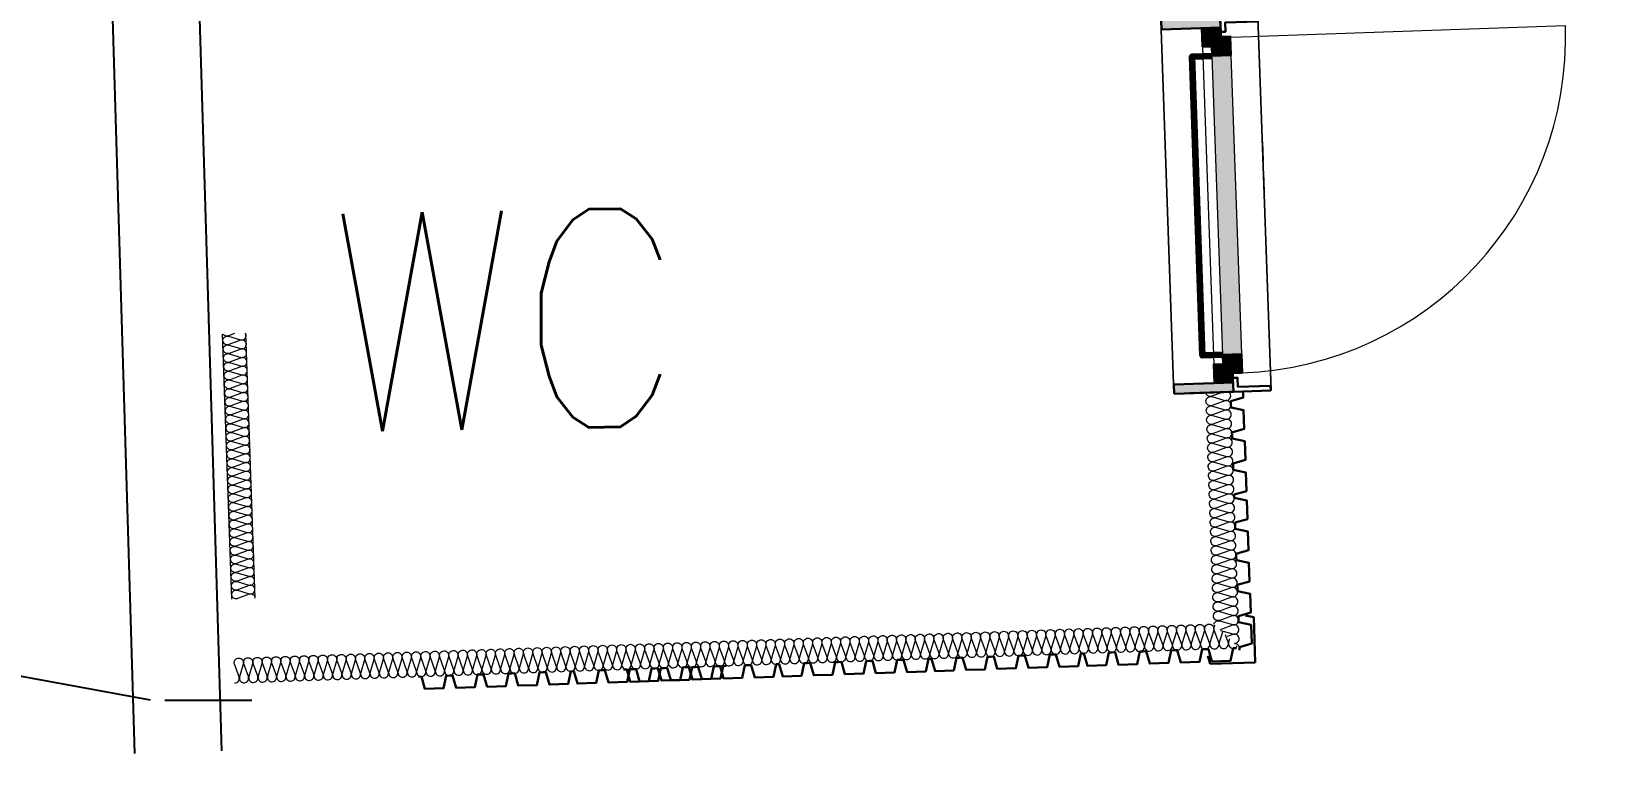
# Model space of a CAD drawing. Header units: millimetres. Extents: x 3476 to 38328, y 1439 to 26921.
# Drawn here: x 13359 to 13864, y 22942 to 23174 of the extents above; entities that cross this region are included whole.
import ezdxf

# ---------------------------------------------------------------- set-up
doc = ezdxf.new("R2010")
doc.units = ezdxf.units.MM
doc.header["$LTSCALE"] = 100
doc.header["$MEASUREMENT"] = 0
for name, color, linetype in [('--W-GROEN-ZA', 1, 'CONTINUOUS'), ('A-CIRCULATIE', 4, 'CONTINUOUS'), ('A-MUUR', 7, 'CONTINUOUS'), ('L-GEBOUWEN', 7, 'CONTINUOUS'), ('TEKST', 4, 'CONTINUOUS')]:
    doc.layers.add(name, color=color, linetype=linetype)
doc.layers.add('Geen', color=7, linetype='CONTINUOUS', lineweight=15)
doc.layers.add('Isolatie', color=173, linetype='CONTINUOUS', lineweight=5)
doc.styles.add('ROMANS', font='romans', dxfattribs={"width": 0.7})

# ---------------------------------------------------------------- blocks, each defined once
blk = doc.blocks.new('Groep-10')
at = {"layer": 'Isolatie', "linetype": 'Continuous', "lineweight": 5, "flags": 128}
for points in [[(-190.41, -262.06, -0.421926), (-189.43, -263.97), (-190.77, -268.03, 0.511611), (-189.35, -270, 0.511611), (-187.93, -268.03), (-189.27, -263.97, -0.511611), (-187.85, -262, -0.511611), (-186.43, -263.97), (-187.77, -268.03, 0.511611), (-186.35, -270, 0.511611), (-184.93, -268.03), (-186.27, -263.97, -0.511611), (-184.85, -262, -0.511611), (-183.43, -263.97), (-184.77, -268.03, 0.511611), (-183.35, -270, 0.511611), (-181.93, -268.03), (-183.27, -263.97, -0.511611), (-181.85, -262, -0.511611), (-180.43, -263.97), (-181.77, -268.03, 0.511611), (-180.35, -270, 0.511611), (-178.93, -268.03), (-180.27, -263.97, -0.511611), (-178.85, -262, -0.511611), (-177.43, -263.97), (-178.77, -268.03, 0.511611), (-177.35, -270, 0.511611), (-175.93, -268.03), (-177.27, -263.97, -0.511611), (-175.85, -262, -0.511611), (-174.43, -263.97), (-175.77, -268.03, 0.511611), (-174.35, -270, 0.511611), (-172.93, -268.03), (-174.27, -263.97, -0.511611), (-172.85, -262, -0.511611), (-171.43, -263.97), (-172.77, -268.03, 0.511611), (-171.35, -270, 0.511611), (-169.93, -268.03), (-171.27, -263.97, -0.511611), (-169.85, -262, -0.511611), (-168.43, -263.97), (-169.77, -268.03, 0.511611), (-168.35, -270, 0.511611), (-166.93, -268.03), (-168.27, -263.97, -0.511611), (-166.85, -262, -0.511611), (-165.43, -263.97), (-166.77, -268.03, 0.511611), (-165.35, -270, 0.511611), (-163.93, -268.03), (-165.27, -263.97, -0.511611), (-163.85, -262, -0.511611), (-162.43, -263.97), (-163.77, -268.03, 0.511611), (-162.35, -270, 0.511611), (-160.93, -268.03), (-162.27, -263.97, -0.511611), (-160.85, -262, -0.511611), (-159.43, -263.97), (-160.77, -268.03, 0.511611), (-159.35, -270, 0.511611), (-157.93, -268.03), (-158.6, -266)], [(-158.6, -266), (-159.27, -263.97, -0.511611), (-157.85, -262, -0.511611), (-156.43, -263.97), (-157.77, -268.03, 0.511611), (-156.35, -270, 0.511611), (-154.93, -268.03), (-156.27, -263.97, -0.511611), (-154.85, -262, -0.511611), (-153.43, -263.97), (-154.77, -268.03, 0.511611), (-153.35, -270, 0.511611), (-151.93, -268.03), (-153.27, -263.97, -0.511611), (-151.85, -262, -0.511611), (-150.43, -263.97), (-151.77, -268.03, 0.511611), (-150.35, -270, 0.511611), (-148.93, -268.03), (-150.27, -263.97, -0.511611), (-148.85, -262, -0.511611), (-147.43, -263.97), (-148.77, -268.03, 0.511611), (-147.35, -270, 0.511611), (-145.93, -268.03), (-147.27, -263.97, -0.511611), (-145.85, -262, -0.511611), (-144.43, -263.97), (-145.77, -268.03, 0.511611), (-144.35, -270, 0.511611), (-142.93, -268.03), (-144.27, -263.97, -0.511611), (-142.85, -262, -0.511611), (-141.43, -263.97), (-142.77, -268.03, 0.511611), (-141.35, -270, 0.511611), (-139.93, -268.03), (-141.27, -263.97, -0.511611), (-139.85, -262, -0.511611), (-138.43, -263.97), (-139.77, -268.03, 0.511611), (-138.35, -270, 0.511611), (-136.93, -268.03), (-138.27, -263.97, -0.511611), (-136.85, -262, -0.511611), (-135.43, -263.97), (-136.77, -268.03, 0.511611), (-135.35, -270, 0.511611), (-133.93, -268.03), (-135.27, -263.97, -0.511611), (-133.85, -262, -0.511611), (-132.43, -263.97), (-133.77, -268.03, 0.511611), (-132.35, -270, 0.511611), (-130.93, -268.03), (-132.27, -263.97, -0.511611), (-130.85, -262, -0.511611), (-129.43, -263.97), (-130.77, -268.03, 0.511611), (-129.35, -270, 0.511611), (-127.93, -268.03), (-129.27, -263.97, -0.511611), (-127.85, -262, -0.511611), (-126.43, -263.97), (-127.77, -268.03, 0.511611), (-126.35, -270, 0.511611), (-124.93, -268.03), (-125.6, -266)], [(-125.6, -266), (-126.27, -263.97, -0.511611), (-124.85, -262, -0.511611), (-123.43, -263.97), (-124.77, -268.03, 0.511611), (-123.35, -270, 0.511611), (-121.93, -268.03), (-123.27, -263.97, -0.511611), (-121.85, -262, -0.511611), (-120.43, -263.97), (-121.77, -268.03, 0.511611), (-120.35, -270, 0.511611), (-118.93, -268.03), (-120.27, -263.97, -0.511611), (-118.85, -262, -0.511611), (-117.43, -263.97), (-118.77, -268.03, 0.511611), (-117.35, -270, 0.511611), (-115.93, -268.03), (-117.27, -263.97, -0.511611), (-115.85, -262, -0.511611), (-114.43, -263.97), (-115.77, -268.03, 0.511611), (-114.35, -270, 0.511611), (-112.93, -268.03), (-114.27, -263.97, -0.511611), (-112.85, -262, -0.511611), (-111.43, -263.97), (-112.77, -268.03, 0.511611), (-111.35, -270, 0.511611), (-109.93, -268.03), (-111.27, -263.97, -0.511611), (-109.85, -262, -0.511611), (-108.43, -263.97), (-109.77, -268.03, 0.511611), (-108.35, -270, 0.511611), (-106.93, -268.03), (-108.27, -263.97, -0.511611), (-106.85, -262, -0.511611), (-105.43, -263.97), (-106.77, -268.03, 0.511611), (-105.35, -270, 0.511611), (-103.93, -268.03), (-105.27, -263.97, -0.511611), (-103.85, -262, -0.511611), (-102.43, -263.97), (-103.77, -268.03, 0.511611), (-102.35, -270, 0.511611), (-100.93, -268.03), (-102.27, -263.97, -0.511611), (-100.85, -262, -0.511611), (-99.43, -263.97), (-100.77, -268.03, 0.511611), (-99.35, -270, 0.511611), (-97.93, -268.03), (-99.27, -263.97, -0.511611), (-97.85, -262, -0.511611), (-96.43, -263.97), (-97.77, -268.03, 0.511611), (-96.35, -270, 0.511611), (-94.93, -268.03), (-96.27, -263.97, -0.511611), (-94.85, -262, -0.511611), (-93.43, -263.97), (-94.77, -268.03, 0.511611), (-93.35, -270, 0.511611), (-91.93, -268.03), (-92.6, -266)], [(-92.6, -266), (-93.27, -263.97, -0.511611), (-91.85, -262, -0.511611), (-90.43, -263.97), (-91.77, -268.03, 0.511611), (-90.35, -270, 0.511611), (-88.93, -268.03), (-90.27, -263.97, -0.511611), (-88.85, -262, -0.511611), (-87.43, -263.97), (-88.77, -268.03, 0.511611), (-87.35, -270, 0.511611), (-85.93, -268.03), (-87.27, -263.97, -0.511611), (-85.85, -262, -0.511611), (-84.43, -263.97), (-85.77, -268.03, 0.511611), (-84.35, -270, 0.511611), (-82.93, -268.03), (-84.27, -263.97, -0.511611), (-82.85, -262, -0.511611), (-81.43, -263.97), (-82.77, -268.03, 0.511611), (-81.35, -270, 0.511611), (-79.93, -268.03), (-81.27, -263.97, -0.511611), (-79.85, -262, -0.511611), (-78.43, -263.97), (-79.77, -268.03, 0.511611), (-78.35, -270, 0.511611), (-76.93, -268.03), (-78.27, -263.97, -0.511611), (-76.85, -262, -0.511611), (-75.43, -263.97), (-76.77, -268.03, 0.511611), (-75.35, -270, 0.511611), (-73.93, -268.03), (-75.27, -263.97, -0.511611), (-73.85, -262, -0.511611), (-72.43, -263.97), (-73.77, -268.03, 0.511611), (-72.35, -270, 0.511611), (-70.93, -268.03), (-72.27, -263.97, -0.511611), (-70.85, -262, -0.511611), (-69.43, -263.97), (-70.77, -268.03, 0.511611), (-69.35, -270, 0.511611), (-67.93, -268.03), (-69.27, -263.97, -0.511611), (-67.85, -262, -0.511611), (-66.43, -263.97), (-67.77, -268.03, 0.511611), (-66.35, -270, 0.511611), (-64.93, -268.03), (-66.27, -263.97, -0.511611), (-64.85, -262, -0.511611), (-63.43, -263.97), (-64.77, -268.03, 0.511611), (-63.35, -270, 0.511611), (-61.93, -268.03), (-63.27, -263.97, -0.511611), (-61.85, -262, -0.511611), (-60.43, -263.97), (-61.77, -268.03, 0.511611), (-60.35, -270, 0.511611), (-58.93, -268.03), (-59.6, -266)], [(-59.6, -266), (-60.27, -263.97, -0.511611), (-58.85, -262, -0.511611), (-57.43, -263.97), (-58.77, -268.03, 0.511611), (-57.35, -270, 0.511611), (-55.93, -268.03), (-57.27, -263.97, -0.511611), (-55.85, -262, -0.511611), (-54.43, -263.97), (-55.77, -268.03, 0.511611), (-54.35, -270, 0.511611), (-52.93, -268.03), (-54.27, -263.97, -0.511611), (-52.85, -262, -0.511611), (-51.43, -263.97), (-52.77, -268.03, 0.511611), (-51.35, -270, 0.511611), (-49.93, -268.03), (-51.27, -263.97, -0.511611), (-49.85, -262, -0.511611), (-48.43, -263.97), (-49.77, -268.03, 0.511611), (-48.35, -270, 0.511611), (-46.93, -268.03), (-48.27, -263.97, -0.511611), (-46.85, -262, -0.511611), (-45.43, -263.97), (-46.77, -268.03, 0.511611), (-45.35, -270, 0.511611), (-43.93, -268.03), (-45.27, -263.97, -0.511611), (-43.85, -262, -0.511611), (-42.43, -263.97), (-43.77, -268.03, 0.511611), (-42.35, -270, 0.511611), (-40.93, -268.03), (-42.27, -263.97, -0.511611), (-40.85, -262, -0.511611), (-39.43, -263.97), (-40.77, -268.03, 0.511611), (-39.35, -270, 0.511611), (-37.93, -268.03), (-39.27, -263.97, -0.511611), (-37.85, -262, -0.511611), (-36.43, -263.97), (-37.77, -268.03, 0.511611), (-36.35, -270, 0.511611), (-34.93, -268.03), (-36.27, -263.97, -0.511611), (-34.85, -262, -0.511611), (-33.43, -263.97), (-34.77, -268.03, 0.511611), (-33.35, -270, 0.511611), (-31.93, -268.03), (-33.27, -263.97, -0.511611), (-31.85, -262, -0.511611), (-30.43, -263.97), (-31.77, -268.03, 0.511611), (-30.35, -270, 0.511611), (-28.93, -268.03), (-30.27, -263.97, -0.511611), (-28.85, -262, -0.511611), (-27.43, -263.97), (-28.77, -268.03, 0.511611), (-27.35, -270, 0.511611), (-25.93, -268.03), (-26.6, -266)], [(-26.6, -266), (-27.27, -263.97, -0.511611), (-25.85, -262, -0.511611), (-24.43, -263.97), (-25.77, -268.03, 0.511611), (-24.35, -270, 0.511611), (-22.93, -268.03), (-24.27, -263.97, -0.511611), (-22.85, -262, -0.511611), (-21.43, -263.97), (-22.77, -268.03, 0.511611), (-21.35, -270, 0.511611), (-19.93, -268.03), (-21.27, -263.97, -0.511611), (-19.85, -262, -0.511611), (-18.43, -263.97), (-19.77, -268.03, 0.511611), (-18.35, -270, 0.511611), (-16.93, -268.03), (-18.27, -263.97, -0.511611), (-16.85, -262, -0.511611), (-15.43, -263.97), (-16.77, -268.03, 0.511611), (-15.35, -270, 0.511611), (-13.93, -268.03), (-15.27, -263.97, -0.511611), (-13.85, -262, -0.511611), (-12.43, -263.97), (-13.77, -268.03, 0.511611), (-12.35, -270, 0.511611), (-10.93, -268.03), (-12.27, -263.97, -0.511611), (-10.85, -262, -0.511611), (-9.43, -263.97), (-10.77, -268.03, 0.511611), (-9.35, -270, 0.511611), (-7.93, -268.03), (-9.27, -263.97, -0.511611), (-7.85, -262, -0.511611), (-6.43, -263.97), (-7.77, -268.03, 0.511611), (-6.35, -270, 0.511611), (-4.93, -268.03), (-6.27, -263.97, -0.511611), (-4.85, -262, -0.511611), (-3.43, -263.97), (-4.77, -268.03, 0.511611), (-3.35, -270, 0.511611), (-1.93, -268.03), (-3.27, -263.97, -0.511611), (-1.85, -262, -0.511611), (-0.43, -263.97), (-1.77, -268.03, 0.511611), (-0.35, -270, 0.511611)], [(1.07, -268.03), (-0.27, -263.97, -0.511611), (1.15, -262, -0.511611)], [(-196.85, -268.5, 0.414214), (-195.35, -270, 0.511611), (-193.93, -268.03), (-194.54, -266.19)], [(-192.48, -264.13), (-193.77, -268.03, 0.511611), (-192.35, -270, 0.511611), (-190.93, -268.03), (-192.27, -263.97)], [(-198.35, -270, 0.414214), (-196.85, -268.5, 0.414214)]]:
    blk.add_lwpolyline(points, format="xyb", dxfattribs=at)
blk = doc.blocks.new('Groep-33')
at = {"layer": 'Geen', "linetype": 'Continuous', "lineweight": 30}
for points in [[(-111.13, -270), (-110.13, -270), (-109.13, -274), (-103.13, -274), (-102.13, -270), (-101.13, -270)], [(-101.13, -270), (-100.13, -270), (-99.13, -274), (-93.13, -274), (-92.13, -270), (-91.13, -270)], [(-91.13, -270), (-90.13, -270), (-89.13, -274), (-83.13, -274), (-82.13, -270), (-81.13, -270)], [(-81.13, -270), (-80.13, -270), (-79.13, -274), (-73.13, -274), (-72.13, -270), (-71.13, -270)]]:
    blk.add_lwpolyline(points, dxfattribs=at)
blk = doc.blocks.new('Groep-34')
at = {"layer": 'Geen', "linetype": 'Continuous', "lineweight": 30}
for points in [[(-150.1, -270), (-149.1, -270), (-148.1, -274), (-142.1, -274), (-141.1, -270), (-140.1, -270)], [(-140.1, -270), (-139.1, -270), (-138.1, -274), (-132.1, -274), (-131.1, -270), (-130.1, -270)], [(-130.1, -270), (-129.1, -270), (-128.1, -274), (-122.1, -274), (-121.1, -270), (-120.1, -270)], [(-120.1, -270), (-119.1, -270), (-118.1, -274), (-112.1, -274), (-111.1, -270), (-110.1, -270)]]:
    blk.add_lwpolyline(points, dxfattribs=at)
blk = doc.blocks.new('Groep-36')
at = {"layer": 'Geen'}
for name in ['Groep-34', 'Groep-33']:
    blk.add_blockref(name, (0, 0), dxfattribs=at)
blk = doc.blocks.new('Groep-46')
at = {"layer": 'Geen', "linetype": 'Continuous', "lineweight": 30}
for points in [[(-198.35, -229), (-198.35, -228), (-202.35, -227), (-202.35, -221), (-198.35, -220), (-198.35, -219)], [(-198.35, -239), (-198.35, -238), (-202.35, -237), (-202.35, -231), (-198.35, -230), (-198.35, -229)], [(-198.35, -249), (-198.35, -248), (-202.35, -247), (-202.35, -241), (-198.35, -240), (-198.35, -239)], [(-198.35, -259), (-198.35, -258), (-202.35, -257), (-202.35, -251), (-198.35, -250), (-198.35, -249)], [(-198.35, -269), (-198.35, -268), (-202.35, -267), (-202.35, -261), (-198.35, -260), (-198.35, -259)]]:
    blk.add_lwpolyline(points, dxfattribs=at)
blk = doc.blocks.new('Groep-47')
at = {"layer": 'Geen', "linetype": 'Continuous', "lineweight": 30}
for p, q in [((-203.16, -260.41), (-200.53, -259.75)), ((-203.16, -274.93), (-203.16, -260.41)), ((-188.64, -274.93), (-187.98, -272.3)), ((-203.16, -274.93), (-188.64, -274.93))]:
    blk.add_line(p, q, dxfattribs=at)
blk = doc.blocks.new('Groep-48')
at = {"layer": 'Geen', "linetype": 'Continuous', "lineweight": 30}
for points in [[(-198.35, -180), (-198.35, -179), (-202.35, -178), (-202.35, -172), (-198.35, -171), (-198.35, -170)], [(-198.35, -190), (-198.35, -189), (-202.35, -188), (-202.35, -182), (-198.35, -181), (-198.35, -180)], [(-198.35, -200), (-198.35, -199), (-202.35, -198), (-202.35, -192), (-198.35, -191), (-198.35, -190)], [(-198.35, -210), (-198.35, -209), (-202.35, -208), (-202.35, -202), (-198.35, -201), (-198.35, -200)], [(-198.35, -220), (-198.35, -219), (-202.35, -218), (-202.35, -212), (-198.35, -211), (-198.35, -210)]]:
    blk.add_lwpolyline(points, dxfattribs=at)
blk = doc.blocks.new('Groep-49')
at = {"layer": 'Geen', "linetype": 'Continuous', "lineweight": 30}
for points in [[(-198.35, -131), (-198.35, -130), (-202.35, -129), (-202.35, -123), (-198.35, -122), (-198.35, -121)], [(-198.35, -141), (-198.35, -140), (-202.35, -139), (-202.35, -133), (-198.35, -132), (-198.35, -131)], [(-198.35, -151), (-198.35, -150), (-202.35, -149), (-202.35, -143), (-198.35, -142), (-198.35, -141)], [(-198.35, -161), (-198.35, -160), (-202.35, -159), (-202.35, -153), (-198.35, -152), (-198.35, -151)], [(-198.35, -171), (-198.35, -170), (-202.35, -169), (-202.35, -163), (-198.35, -162), (-198.35, -161)]]:
    blk.add_lwpolyline(points, dxfattribs=at)
blk = doc.blocks.new('Groep-50')
at = {"layer": 'Geen', "linetype": 'Continuous', "lineweight": 30}
for points in [[(-198.35, -82), (-198.35, -81), (-202.35, -80), (-202.35, -74), (-198.35, -73), (-198.35, -72)], [(-198.35, -92), (-198.35, -91), (-202.35, -90), (-202.35, -84), (-198.35, -83), (-198.35, -82)], [(-198.35, -102), (-198.35, -101), (-202.35, -100), (-202.35, -94), (-198.35, -93), (-198.35, -92)], [(-198.35, -112), (-198.35, -111), (-202.35, -110), (-202.35, -104), (-198.35, -103), (-198.35, -102)], [(-198.35, -122), (-198.35, -121), (-202.35, -120), (-202.35, -114), (-198.35, -113), (-198.35, -112)]]:
    blk.add_lwpolyline(points, dxfattribs=at)
blk = doc.blocks.new('Groep-51')
at = {"layer": 'Geen', "linetype": 'Continuous', "lineweight": 30}
for points in [[(-198.35, -65), (-198.35, -64), (-202.35, -63), (-202.35, -57), (-198.35, -56), (-198.35, -55)], [(-198.35, -75), (-198.35, -74), (-202.35, -73), (-202.35, -67), (-198.35, -66), (-198.35, -65)], [(-198.35, -85), (-198.35, -84), (-202.35, -83), (-202.35, -77), (-198.35, -76), (-198.35, -75)], [(-198.35, -95), (-198.35, -94), (-202.35, -93), (-202.35, -87), (-198.35, -86), (-198.35, -85)], [(-198.35, -105), (-198.35, -104), (-202.35, -103), (-202.35, -97), (-198.35, -96), (-198.35, -95)]]:
    blk.add_lwpolyline(points, dxfattribs=at)
blk = doc.blocks.new('Groep-52')
at = {"layer": 'Geen', "linetype": 'Continuous', "lineweight": 30}
for points in [[(-198.35, -16), (-198.35, -15), (-202.35, -14), (-202.35, -8), (-198.35, -7), (-198.35, -6)], [(-198.35, -26), (-198.35, -25), (-202.35, -24), (-202.35, -18), (-198.35, -17), (-198.35, -16)], [(-198.35, -36), (-198.35, -35), (-202.35, -34), (-202.35, -28), (-198.35, -27), (-198.35, -26)], [(-198.35, -46), (-198.35, -45), (-202.35, -44), (-202.35, -38), (-198.35, -37), (-198.35, -36)], [(-198.35, -56), (-198.35, -55), (-202.35, -54), (-202.35, -48), (-198.35, -47), (-198.35, -46)]]:
    blk.add_lwpolyline(points, dxfattribs=at)
blk = doc.blocks.new('Groep-72')
at = {"layer": 'Geen', "linetype": 'Continuous', "lineweight": 30}
for points in [[(-189.1, -270), (-190.1, -270), (-191.1, -274), (-197.1, -274), (-198.1, -270), (-199.1, -270)], [(-179.1, -270), (-180.1, -270), (-181.1, -274), (-187.1, -274), (-188.1, -270), (-189.1, -270)], [(-169.1, -270), (-170.1, -270), (-171.1, -274), (-177.1, -274), (-178.1, -270), (-179.1, -270)], [(-159.1, -270), (-160.1, -270), (-161.1, -274), (-167.1, -274), (-168.1, -270), (-169.1, -270)], [(-149.1, -270), (-150.1, -270), (-151.1, -274), (-157.1, -274), (-158.1, -270), (-159.1, -270)]]:
    blk.add_lwpolyline(points, dxfattribs=at)
blk = doc.blocks.new('Groep-73')
at = {"layer": 'Isolatie', "linetype": 'Continuous', "lineweight": 5, "flags": 128}
for points in [[(-198.35, 53, 0.511611), (-196.38, 51.58), (-192.32, 52.92, -0.080366), (-191.85, 53, -0.080366)], [(-191.85, 53, -0.414214), (-190.35, 51.5, -0.511611), (-192.32, 50.08), (-196.38, 51.42, 0.511611), (-198.35, 50, 0.511611), (-196.38, 48.58), (-192.32, 49.92, -0.511611), (-190.35, 48.5, -0.511611), (-192.32, 47.08), (-196.38, 48.42, 0.511611), (-198.35, 47, 0.511611), (-196.38, 45.58), (-192.32, 46.92, -0.511611), (-190.35, 45.5, -0.511611), (-192.32, 44.08), (-196.38, 45.42, 0.511611), (-198.35, 44, 0.511611), (-196.38, 42.58), (-192.32, 43.92, -0.511611), (-190.35, 42.5, -0.511611), (-192.32, 41.08), (-196.38, 42.42, 0.511611), (-198.35, 41, 0.511611), (-196.38, 39.58), (-192.32, 40.92, -0.511611), (-190.35, 39.5, -0.511611), (-192.32, 38.08), (-196.38, 39.42, 0.511611), (-198.35, 38, 0.511611), (-196.38, 36.58), (-192.32, 37.92, -0.511611), (-190.35, 36.5, -0.511611), (-192.32, 35.08), (-196.38, 36.42, 0.511611), (-198.35, 35, 0.511611), (-196.38, 33.58), (-192.32, 34.92, -0.511611), (-190.35, 33.5, -0.511611), (-192.32, 32.08), (-196.38, 33.42, 0.511611), (-198.35, 32, 0.511611), (-196.38, 30.58), (-192.32, 31.92, -0.511611), (-190.35, 30.5, -0.511611), (-192.32, 29.08), (-196.38, 30.42, 0.511611), (-198.35, 29, 0.511611), (-196.38, 27.58), (-192.32, 28.92, -0.511611), (-190.35, 27.5, -0.511611), (-192.32, 26.08), (-196.38, 27.42, 0.511611), (-198.35, 26, 0.511611), (-196.38, 24.58), (-192.32, 25.92, -0.511611), (-190.35, 24.5, -0.511611), (-192.32, 23.08), (-196.38, 24.42, 0.511611), (-198.35, 23, 0.511611), (-196.38, 21.58), (-192.32, 22.92, -0.511611), (-190.35, 21.5, -0.511611), (-192.32, 20.08), (-196.38, 21.42, 0.511611), (-198.35, 20, 0.511611), (-196.38, 18.58), (-192.32, 19.92, -0.511611), (-190.35, 18.5, -0.511611), (-192.32, 17.08), (-196.38, 18.42, 0.511611), (-198.35, 17, 0.511611), (-196.38, 15.58), (-192.32, 16.92, -0.511611), (-190.35, 15.5, -0.511611), (-192.32, 14.08), (-196.38, 15.42, 0.511611), (-198.35, 14, 0.511611)], [(-198.35, 14, 0.511611), (-196.38, 12.58), (-192.32, 13.92, -0.511611), (-190.35, 12.5, -0.511611), (-192.32, 11.08), (-196.38, 12.42, 0.511611), (-198.35, 11, 0.511611), (-196.38, 9.58), (-192.32, 10.92, -0.511611), (-190.35, 9.5, -0.511611), (-192.32, 8.08), (-196.38, 9.42, 0.511611), (-198.35, 8, 0.511611), (-196.38, 6.58), (-192.32, 7.92, -0.511611), (-190.35, 6.5, -0.511611), (-192.32, 5.08), (-196.38, 6.42, 0.511611), (-198.35, 5, 0.511611), (-196.38, 3.58), (-192.32, 4.92, -0.511611), (-190.35, 3.5, -0.511611), (-192.32, 2.08), (-196.38, 3.42, 0.511611), (-198.35, 2, 0.511611), (-196.38, 0.58), (-192.32, 1.92, -0.511611), (-190.35, 0.5, -0.511611), (-192.32, -0.92), (-196.38, 0.42, 0.511611), (-198.35, -1, 0.511611), (-196.38, -2.42), (-192.32, -1.08, -0.511611), (-190.35, -2.5, -0.511611), (-192.32, -3.92), (-196.38, -2.58, 0.511611), (-198.35, -4, 0.511611), (-196.38, -5.42), (-192.32, -4.08, -0.511611), (-190.35, -5.5, -0.511611), (-192.32, -6.92), (-196.38, -5.58, 0.511611), (-198.35, -7, 0.511611), (-196.38, -8.42), (-192.32, -7.08, -0.511611), (-190.35, -8.5, -0.511611), (-192.32, -9.92), (-196.38, -8.58, 0.511611), (-198.35, -10, 0.511611), (-196.38, -11.42), (-192.32, -10.08, -0.511611), (-190.35, -11.5, -0.511611), (-192.32, -12.92), (-196.38, -11.58, 0.511611), (-198.35, -13, 0.511611), (-196.38, -14.42), (-192.32, -13.08, -0.511611), (-190.35, -14.5, -0.511611), (-192.32, -15.92), (-196.38, -14.58, 0.511611), (-198.35, -16, 0.511611), (-196.38, -17.42), (-192.32, -16.08, -0.511611), (-190.35, -17.5, -0.511611), (-192.32, -18.92), (-196.38, -17.58, 0.511611), (-198.35, -19, 0.511611), (-196.38, -20.42), (-192.32, -19.08, -0.511611), (-190.35, -20.5, -0.511611), (-192.32, -21.92), (-196.38, -20.58, 0.511611), (-198.35, -22, 0.511611), (-196.38, -23.42), (-192.32, -22.08, -0.511611), (-190.35, -23.5, -0.511611), (-192.32, -24.92), (-196.38, -23.58, 0.511611), (-198.35, -25, 0.511611), (-196.38, -26.42), (-194.35, -25.75)], [(-194.35, -25.75), (-192.32, -25.08, -0.511611), (-190.35, -26.5, -0.511611), (-192.32, -27.92), (-196.38, -26.58, 0.511611), (-198.35, -28, 0.511611), (-196.38, -29.42), (-192.32, -28.08, -0.511611), (-190.35, -29.5, -0.511611), (-192.32, -30.92), (-196.38, -29.58, 0.511611), (-198.35, -31, 0.511611), (-196.38, -32.42), (-192.32, -31.08, -0.511611), (-190.35, -32.5, -0.511611), (-192.32, -33.92), (-196.38, -32.58, 0.511611), (-198.35, -34, 0.511611), (-196.38, -35.42), (-192.32, -34.08, -0.511611), (-190.35, -35.5, -0.511611), (-192.32, -36.92), (-196.38, -35.58, 0.511611), (-198.35, -37, 0.511611), (-196.38, -38.42), (-192.32, -37.08, -0.511611), (-190.35, -38.5, -0.511611), (-192.32, -39.92), (-196.38, -38.58, 0.511611), (-198.35, -40, 0.511611), (-196.38, -41.42), (-192.32, -40.08, -0.511611), (-190.35, -41.5, -0.511611), (-192.32, -42.92), (-196.38, -41.58, 0.511611), (-198.35, -43, 0.511611), (-196.38, -44.42), (-192.32, -43.08, -0.511611), (-190.35, -44.5, -0.511611), (-192.32, -45.92), (-196.38, -44.58, 0.511611), (-198.35, -46, 0.511611), (-196.38, -47.42), (-192.32, -46.08, -0.511611), (-190.35, -47.5, -0.511611), (-192.32, -48.92), (-196.38, -47.58, 0.511611), (-198.35, -49, 0.511611), (-196.38, -50.42), (-192.32, -49.08, -0.511611), (-190.35, -50.5, -0.511611), (-192.32, -51.92), (-196.38, -50.58, 0.511611), (-198.35, -52, 0.511611), (-196.38, -53.42), (-192.32, -52.08, -0.511611), (-190.35, -53.5, -0.511611), (-192.32, -54.92), (-196.38, -53.58, 0.511611), (-198.35, -55, 0.511611), (-196.38, -56.42), (-192.32, -55.08, -0.511611), (-190.35, -56.5, -0.511611), (-192.32, -57.92), (-196.38, -56.58, 0.511611), (-198.35, -58, 0.511611), (-196.38, -59.42), (-192.32, -58.08, -0.511611), (-190.35, -59.5, -0.511611), (-192.32, -60.92), (-196.38, -59.58, 0.511611), (-198.35, -61, 0.511611), (-196.38, -62.42), (-192.32, -61.08, -0.511611), (-190.35, -62.5, -0.511611), (-192.32, -63.92), (-196.38, -62.58, 0.511611), (-198.35, -64, 0.511611), (-196.38, -65.42), (-192.32, -64.08, -0.511611), (-190.35, -65.5, -0.511611)], [(-190.35, -65.5, -0.511611), (-192.32, -66.92), (-196.38, -65.58, 0.511611), (-198.35, -67, 0.511611), (-196.38, -68.42), (-192.32, -67.08, -0.511611), (-190.35, -68.5, -0.511611), (-192.32, -69.92), (-196.38, -68.58, 0.511611), (-198.35, -70, 0.511611), (-196.38, -71.42), (-192.32, -70.08, -0.511611), (-190.35, -71.5, -0.511611), (-192.32, -72.92), (-196.38, -71.58, 0.511611), (-198.35, -73, 0.511611), (-196.38, -74.42), (-192.32, -73.08, -0.511611), (-190.35, -74.5, -0.511611), (-192.32, -75.92), (-196.38, -74.58, 0.511611), (-198.35, -76, 0.511611), (-196.38, -77.42), (-192.32, -76.08, -0.511611), (-190.35, -77.5, -0.511611), (-192.32, -78.92), (-196.38, -77.58, 0.511611), (-198.35, -79, 0.511611), (-196.38, -80.42), (-192.32, -79.08, -0.511611), (-190.35, -80.5, -0.511611), (-192.32, -81.92), (-196.38, -80.58, 0.511611), (-198.35, -82, 0.511611), (-196.38, -83.42), (-192.32, -82.08, -0.511611), (-190.35, -83.5, -0.511611), (-192.32, -84.92), (-196.38, -83.58, 0.511611), (-198.35, -85, 0.511611), (-196.38, -86.42), (-192.32, -85.08, -0.511611), (-190.35, -86.5, -0.511611), (-192.32, -87.92), (-196.38, -86.58, 0.511611), (-198.35, -88, 0.511611), (-196.38, -89.42), (-192.32, -88.08, -0.511611), (-190.35, -89.5, -0.511611), (-192.32, -90.92), (-196.38, -89.58, 0.511611), (-198.35, -91, 0.511611), (-196.38, -92.42), (-192.32, -91.08, -0.511611), (-190.35, -92.5, -0.511611), (-192.32, -93.92), (-196.38, -92.58, 0.511611), (-198.35, -94, 0.511611), (-196.38, -95.42), (-192.32, -94.08, -0.511611), (-190.35, -95.5, -0.511611), (-192.32, -96.92), (-196.38, -95.58, 0.511611), (-198.35, -97, 0.511611), (-196.38, -98.42), (-192.32, -97.08, -0.511611), (-190.35, -98.5, -0.511611), (-192.32, -99.92), (-196.38, -98.58, 0.511611), (-198.35, -100, 0.511611), (-196.38, -101.42), (-192.32, -100.08, -0.511611), (-190.35, -101.5, -0.511611), (-192.32, -102.92), (-196.38, -101.58, 0.511611), (-198.35, -103, 0.511611), (-196.38, -104.42), (-192.32, -103.08, -0.511611), (-190.35, -104.5, -0.511611), (-192.32, -105.92), (-194.35, -105.25)], [(-194.35, -105.25), (-196.38, -104.58, 0.511611), (-198.35, -106, 0.511611), (-196.38, -107.42), (-192.32, -106.08, -0.511611), (-190.35, -107.5, -0.511611), (-192.32, -108.92), (-196.38, -107.58, 0.511611), (-198.35, -109, 0.511611), (-196.38, -110.42), (-192.32, -109.08, -0.511611), (-190.35, -110.5, -0.511611), (-192.32, -111.92), (-196.38, -110.58, 0.511611), (-198.35, -112, 0.511611), (-196.38, -113.42), (-192.32, -112.08, -0.511611), (-190.35, -113.5, -0.511611), (-192.32, -114.92), (-196.38, -113.58, 0.511611), (-198.35, -115, 0.511611), (-196.38, -116.42), (-192.32, -115.08, -0.511611), (-190.35, -116.5, -0.511611), (-192.32, -117.92), (-196.38, -116.58, 0.511611), (-198.35, -118, 0.511611), (-196.38, -119.42), (-192.32, -118.08, -0.511611), (-190.35, -119.5, -0.511611), (-192.32, -120.92), (-196.38, -119.58, 0.511611), (-198.35, -121, 0.511611), (-196.38, -122.42), (-192.32, -121.08, -0.511611), (-190.35, -122.5, -0.511611), (-192.32, -123.92), (-196.38, -122.58, 0.511611), (-198.35, -124, 0.511611), (-196.38, -125.42), (-192.32, -124.08, -0.511611), (-190.35, -125.5, -0.511611), (-192.32, -126.92), (-196.38, -125.58, 0.511611), (-198.35, -127, 0.511611), (-196.38, -128.42), (-192.32, -127.08, -0.511611), (-190.35, -128.5, -0.511611), (-192.32, -129.92), (-196.38, -128.58, 0.511611), (-198.35, -130, 0.511611), (-196.38, -131.42), (-192.32, -130.08, -0.511611), (-190.35, -131.5, -0.511611), (-192.32, -132.92), (-196.38, -131.58, 0.511611), (-198.35, -133, 0.511611), (-196.38, -134.42), (-192.32, -133.08, -0.511611), (-190.35, -134.5, -0.511611), (-192.32, -135.92), (-196.38, -134.58, 0.511611), (-198.35, -136, 0.511611), (-196.38, -137.42), (-192.32, -136.08, -0.511611), (-190.35, -137.5, -0.511611), (-192.32, -138.92), (-196.38, -137.58, 0.511611), (-198.35, -139, 0.511611), (-196.38, -140.42), (-192.32, -139.08, -0.511611), (-190.35, -140.5, -0.511611), (-192.32, -141.92), (-196.38, -140.58, 0.511611), (-198.35, -142, 0.511611), (-196.38, -143.42), (-192.32, -142.08, -0.511611), (-190.35, -143.5, -0.511611), (-192.32, -144.92), (-196.38, -143.58, 0.511611), (-198.35, -145, 0.511611)], [(-198.35, -145, 0.511611), (-196.38, -146.42), (-192.32, -145.08, -0.511611), (-190.35, -146.5, -0.511611), (-192.32, -147.92), (-196.38, -146.58, 0.511611), (-198.35, -148, 0.511611), (-196.38, -149.42), (-192.32, -148.08, -0.511611), (-190.35, -149.5, -0.511611), (-192.32, -150.92), (-196.38, -149.58, 0.511611), (-198.35, -151, 0.511611), (-196.38, -152.42), (-192.32, -151.08, -0.511611), (-190.35, -152.5, -0.511611), (-192.32, -153.92), (-196.38, -152.58, 0.511611), (-198.35, -154, 0.511611), (-196.38, -155.42), (-192.32, -154.08, -0.511611), (-190.35, -155.5, -0.511611), (-192.32, -156.92), (-196.38, -155.58, 0.511611), (-198.35, -157, 0.511611), (-196.38, -158.42), (-192.32, -157.08, -0.511611), (-190.35, -158.5, -0.511611), (-192.32, -159.92), (-196.38, -158.58, 0.511611), (-198.35, -160, 0.511611), (-196.38, -161.42), (-192.32, -160.08, -0.511611), (-190.35, -161.5, -0.511611), (-192.32, -162.92), (-196.38, -161.58, 0.511611), (-198.35, -163, 0.511611), (-196.38, -164.42), (-192.32, -163.08, -0.511611), (-190.35, -164.5, -0.511611), (-192.32, -165.92), (-196.38, -164.58, 0.511611), (-198.35, -166, 0.511611), (-196.38, -167.42), (-192.32, -166.08, -0.511611), (-190.35, -167.5, -0.511611), (-192.32, -168.92), (-196.38, -167.58, 0.511611), (-198.35, -169, 0.511611), (-196.38, -170.42), (-192.32, -169.08, -0.511611), (-190.35, -170.5, -0.511611), (-192.32, -171.92), (-196.38, -170.58, 0.511611), (-198.35, -172, 0.511611), (-196.38, -173.42), (-192.32, -172.08, -0.511611), (-190.35, -173.5, -0.511611), (-192.32, -174.92), (-196.38, -173.58, 0.511611), (-198.35, -175, 0.511611), (-196.38, -176.42), (-192.32, -175.08, -0.511611), (-190.35, -176.5, -0.511611), (-192.32, -177.92), (-196.38, -176.58, 0.511611), (-198.35, -178, 0.511611), (-196.38, -179.42), (-192.32, -178.08, -0.511611), (-190.35, -179.5, -0.511611), (-192.32, -180.92), (-196.38, -179.58, 0.511611), (-198.35, -181, 0.511611), (-196.38, -182.42), (-192.32, -181.08, -0.511611), (-190.35, -182.5, -0.511611), (-192.32, -183.92), (-196.38, -182.58, 0.511611), (-198.35, -184, 0.511611), (-196.38, -185.42), (-194.35, -184.75)], [(-194.35, -184.75), (-192.32, -184.08, -0.511611), (-190.35, -185.5, -0.511611), (-192.32, -186.92), (-196.38, -185.58, 0.511611), (-198.35, -187, 0.511611), (-196.38, -188.42), (-192.32, -187.08, -0.511611), (-190.35, -188.5, -0.511611), (-192.32, -189.92), (-196.38, -188.58, 0.511611), (-198.35, -190, 0.511611), (-196.38, -191.42), (-192.32, -190.08, -0.511611), (-190.35, -191.5, -0.511611), (-192.32, -192.92), (-196.38, -191.58, 0.511611), (-198.35, -193, 0.511611), (-196.38, -194.42), (-192.32, -193.08, -0.511611), (-190.35, -194.5, -0.511611), (-192.32, -195.92), (-196.38, -194.58, 0.511611), (-198.35, -196, 0.511611), (-196.38, -197.42), (-192.32, -196.08, -0.511611), (-190.35, -197.5, -0.511611), (-192.32, -198.92), (-196.38, -197.58, 0.511611), (-198.35, -199, 0.511611), (-196.38, -200.42), (-192.32, -199.08, -0.511611), (-190.35, -200.5, -0.511611), (-192.32, -201.92), (-196.38, -200.58, 0.511611), (-198.35, -202, 0.511611), (-196.38, -203.42), (-192.32, -202.08, -0.511611), (-190.35, -203.5, -0.511611), (-192.32, -204.92), (-196.38, -203.58, 0.511611), (-198.35, -205, 0.511611), (-196.38, -206.42), (-192.32, -205.08, -0.511611), (-190.35, -206.5, -0.511611), (-192.32, -207.92), (-196.38, -206.58, 0.511611), (-198.35, -208, 0.511611), (-196.38, -209.42), (-192.32, -208.08, -0.511611), (-190.35, -209.5, -0.511611), (-192.32, -210.92), (-196.38, -209.58, 0.511611), (-198.35, -211, 0.511611), (-196.38, -212.42), (-192.32, -211.08, -0.511611), (-190.35, -212.5, -0.511611), (-192.32, -213.92), (-196.38, -212.58, 0.511611), (-198.35, -214, 0.511611), (-196.38, -215.42), (-192.32, -214.08, -0.511611), (-190.35, -215.5, -0.511611), (-192.32, -216.92), (-196.38, -215.58, 0.511611), (-198.35, -217, 0.511611), (-196.38, -218.42), (-192.32, -217.08, -0.511611), (-190.35, -218.5, -0.511611), (-192.32, -219.92), (-196.38, -218.58, 0.511611), (-198.35, -220, 0.511611), (-196.38, -221.42), (-192.32, -220.08, -0.511611), (-190.35, -221.5, -0.511611), (-192.32, -222.92), (-196.38, -221.58, 0.511611), (-198.35, -223, 0.511611), (-196.38, -224.42), (-192.32, -223.08, -0.511611), (-190.35, -224.5, -0.511611)], [(-190.35, -224.5, -0.511611), (-192.32, -225.92), (-196.38, -224.58, 0.511611), (-198.35, -226, 0.511611), (-196.38, -227.42), (-192.32, -226.08, -0.511611), (-190.35, -227.5, -0.511611), (-192.32, -228.92), (-196.38, -227.58, 0.511611), (-198.35, -229, 0.511611), (-196.38, -230.42), (-192.32, -229.08, -0.511611), (-190.35, -230.5, -0.511611), (-192.32, -231.92), (-196.38, -230.58, 0.511611), (-198.35, -232, 0.511611), (-196.38, -233.42), (-192.32, -232.08, -0.511611), (-190.35, -233.5, -0.511611), (-192.32, -234.92), (-196.38, -233.58, 0.511611), (-198.35, -235, 0.511611), (-196.38, -236.42), (-192.32, -235.08, -0.511611), (-190.35, -236.5, -0.511611), (-192.32, -237.92), (-196.38, -236.58, 0.511611), (-198.35, -238, 0.511611), (-196.38, -239.42), (-192.32, -238.08, -0.511611), (-190.35, -239.5, -0.511611), (-192.32, -240.92), (-196.38, -239.58, 0.511611), (-198.35, -241, 0.511611), (-196.38, -242.42), (-192.32, -241.08, -0.511611), (-190.35, -242.5, -0.511611), (-192.32, -243.92), (-196.38, -242.58, 0.511611), (-198.35, -244, 0.511611), (-196.38, -245.42), (-192.32, -244.08, -0.511611), (-190.35, -245.5, -0.511611), (-192.32, -246.92), (-196.38, -245.58, 0.511611), (-198.35, -247, 0.511611), (-196.38, -248.42), (-192.32, -247.08, -0.511611), (-190.35, -248.5, -0.511611), (-192.32, -249.92), (-196.38, -248.58, 0.511611), (-198.35, -250, 0.511611), (-196.38, -251.42), (-192.32, -250.08, -0.511611), (-190.35, -251.5, -0.511611), (-192.32, -252.92), (-196.38, -251.58, 0.511611), (-198.35, -253, 0.511611), (-196.38, -254.42), (-192.32, -253.08, -0.511611), (-190.35, -254.5, -0.511611), (-192.32, -255.92), (-196.38, -254.58, 0.511611), (-198.35, -256, 0.511611), (-196.38, -257.42), (-192.32, -256.08, -0.511611), (-190.35, -257.5, -0.511611), (-192.32, -258.92), (-196.38, -257.58, 0.511611), (-198.35, -259, 0.511611), (-196.38, -260.42), (-192.32, -259.08, -0.511611), (-190.35, -260.5, -0.511611), (-192.32, -261.92), (-196.38, -260.58, 0.511611), (-198.35, -262, 0.511611), (-196.38, -263.42), (-192.32, -262.08, -0.283816), (-190.79, -262.44, -0.283816)], [(-193.04, -264.69), (-196.38, -263.58, 0.511611), (-198.35, -265, 0.511611), (-196.38, -266.42), (-193.98, -265.63)], [(-195.29, -266.94), (-196.38, -266.58, 0.511611), (-198.35, -268, 0.261567), (-197.63, -269.28, 0.261567)]]:
    blk.add_lwpolyline(points, format="xyb", dxfattribs=at)
blk = doc.blocks.new('Groep-75')
at = {"layer": 'Geen', "linetype": 'Continuous', "lineweight": 30}
for points in [[(-72.13, -270), (-71.13, -270), (-70.13, -274), (-64.13, -274), (-63.13, -270), (-62.13, -270)], [(-62.13, -270), (-61.13, -270), (-60.13, -274), (-54.13, -274), (-53.13, -270), (-52.13, -270)], [(-52.13, -270), (-51.13, -270), (-50.13, -274), (-44.13, -274), (-43.13, -270), (-42.13, -270)], [(-42.13, -270), (-41.13, -270), (-40.13, -274), (-34.13, -274), (-33.13, -270), (-32.13, -270)]]:
    blk.add_lwpolyline(points, dxfattribs=at)
blk = doc.blocks.new('Groep-74')
at = {"layer": 'Geen', "linetype": 'Continuous', "lineweight": 30}
for points in [[(-33.13, -270), (-32.13, -270), (-31.13, -274), (-25.13, -274), (-24.13, -270), (-23.13, -270)], [(-23.13, -270), (-22.13, -270), (-21.13, -274), (-15.13, -274), (-14.13, -270), (-13.13, -270)], [(-13.13, -270), (-12.13, -270), (-11.13, -274), (-5.13, -274), (-4.13, -270), (-3.13, -270)], [(-3.13, -270), (-2.13, -270), (-1.13, -274), (4.87, -274), (5.87, -270), (6.87, -270)]]:
    blk.add_lwpolyline(points, dxfattribs=at)
blk = doc.blocks.new('Groep-76')
at = {"layer": 'Geen', "linetype": 'Continuous', "lineweight": 30}
for p, q in [((-85, -243), (35, -243)), ((35, -274), (-85, -274))]:
    blk.add_line(p, q, dxfattribs=at)
at = {"layer": 'Geen'}
for name in ['Groep-75', 'Groep-74']:
    blk.add_blockref(name, (0, 0), dxfattribs=at)
at = {"linetype": 'Continuous'}
blk.add_wipeout([(-85, -243), (35, -243), (35, -274), (-85, -274)], dxfattribs=at).dxf.layer = 'Geen'
at = {"layer": 'Geen', "linetype": 'Continuous', "lineweight": 0}
for points in [[(-85, -243), (-82, -243), (-82, -262), (-85, -262)], [(32, -243), (35, -243), (35, -262), (32, -262)], [(-82, -256), (-76, -256), (-76, -262), (-82, -262)], [(26, -256), (32, -256), (32, -262), (26, -262)], [(-79, -259), (-73, -259), (-73, -265), (-79, -265)], [(-73, -259), (23, -259), (23, -265), (-73, -265)], [(23, -259), (29, -259), (29, -265), (23, -265)]]:
    blk.add_hatch(color=255, dxfattribs=at).paths.add_polyline_path(points)
at = {"layer": 'Geen', "linetype": 'Continuous', "lineweight": 30}
for p, q in [((-85, -274), (-85, -248)), ((35, -248), (35, -274))]:
    blk.add_line(p, q, dxfattribs=at)
at = {"layer": 'Geen', "linetype": 'Continuous', "lineweight": 5}
blk.add_line((26, -256), (-76, -256), dxfattribs=at)
at = {"layer": 'Geen', "linetype": 'Continuous'}
blk.add_lwpolyline([(-85, -243), (35, -243), (35, -274), (-85, -274)], close=True, dxfattribs=at)
at = {"layer": 'Geen', "linetype": 'Continuous', "lineweight": 30}
for points in [[(-85, -243), (-82, -243), (-82, -262), (-85, -262)], [(32, -243), (35, -243), (35, -262), (32, -262)], [(-82, -256), (-76, -256), (-76, -262), (-82, -262)], [(26, -256), (32, -256), (32, -262), (26, -262)], [(-79, -259), (-73, -259), (-73, -265), (-79, -265)], [(23, -259), (29, -259), (29, -265), (23, -265)]]:
    blk.add_lwpolyline(points, close=True, dxfattribs=at)
at = {"layer": 'Geen', "linetype": 'Continuous', "lineweight": 15}
blk.add_lwpolyline([(-73, -259), (23, -259), (23, -265), (-73, -265)], close=True, dxfattribs=at)
at = {"layer": 'Isolatie', "color": 7, "linetype": 'Continuous', "lineweight": 100, "flags": 128}
blk.add_lwpolyline([(-73, -259), (-73, -252.5), (23, -252.5), (23, -259)], dxfattribs=at)
at = {"linetype": 'Continuous', "lineweight": 30}
for points in [[(-85, -274), (-85, -262), (-80.55, -262), (-80.55, -263.5), (-83.5, -263.5), (-83.5, -274)], [(35, -274), (35, -262), (30.55, -262), (30.55, -263.5), (33.5, -263.5), (33.5, -274)]]:
    blk.add_wipeout(points, dxfattribs=at).dxf.layer = 'Geen'
at = {"layer": 'Geen', "linetype": 'Continuous', "lineweight": 30}
for points in [[(-85, -274), (-85, -262), (-80.55, -262), (-80.55, -263.5), (-83.5, -263.5), (-83.5, -274)], [(35, -274), (35, -262), (30.55, -262), (30.55, -263.5), (33.5, -263.5), (33.5, -274)]]:
    blk.add_lwpolyline(points, close=True, dxfattribs=at)
at = {"layer": 'Isolatie', "color": 7, "linetype": 'Continuous', "lineweight": 5}
blk.add_line((28.72, -265), (28.72, -372.72), dxfattribs=at)
blk.add_arc((28.72, -265), 107.72, 180, 270, dxfattribs=at)
blk = doc.blocks.new('Groep-77')
at = {"layer": 'Isolatie', "linetype": 'Continuous', "lineweight": 5}
for p, q in [((-171.35, 53), (-86.25, 53)), ((-171.35, 45.5), (-86.25, 45.5))]:
    blk.add_line(p, q, dxfattribs=at)
at = {"layer": 'Isolatie', "linetype": 'Continuous', "lineweight": 5, "flags": 128}
for points in [[(-171.35, 51.59, -0.414214), (-169.94, 53, -0.511611), (-168.61, 51.15), (-169.87, 47.35, 0.511611), (-168.54, 45.5, 0.511611), (-167.2, 47.35), (-168.47, 51.15, -0.511611), (-167.13, 53, -0.511611), (-165.8, 51.15), (-167.06, 47.35, 0.511611), (-165.73, 45.5, 0.511611), (-164.39, 47.35), (-165.65, 51.15, -0.511611), (-164.32, 53, -0.511611), (-162.98, 51.15), (-164.25, 47.35, 0.511611), (-162.91, 45.5, 0.511611), (-161.58, 47.35), (-162.84, 51.15, -0.511611), (-161.51, 53, -0.511611), (-160.17, 51.15), (-161.43, 47.35, 0.511611), (-160.1, 45.5, 0.511611), (-158.77, 47.35), (-160.03, 51.15, -0.511611), (-158.69, 53, -0.511611), (-157.36, 51.15), (-158.62, 47.35, 0.511611), (-157.29, 45.5, 0.511611), (-155.95, 47.35), (-157.22, 51.15, -0.511611), (-155.88, 53, -0.511611), (-154.55, 51.15), (-155.81, 47.35, 0.511611), (-154.48, 45.5, 0.511611), (-153.14, 47.35), (-154.4, 51.15, -0.511611), (-153.07, 53, -0.511611), (-151.73, 51.15), (-153, 47.35, 0.511611), (-151.66, 45.5, 0.511611), (-150.33, 47.35), (-151.59, 51.15, -0.511611), (-150.26, 53, -0.511611), (-148.92, 51.15), (-150.18, 47.35, 0.511611), (-148.85, 45.5, 0.511611), (-147.52, 47.35), (-148.78, 51.15, -0.511611), (-147.44, 53, -0.511611), (-146.11, 51.15), (-147.37, 47.35, 0.511611), (-146.04, 45.5, 0.511611), (-144.7, 47.35), (-145.97, 51.15, -0.511611), (-144.63, 53, -0.511611), (-143.3, 51.15), (-144.56, 47.35, 0.511611), (-143.23, 45.5, 0.511611), (-141.89, 47.35), (-143.15, 51.15, -0.511611), (-141.82, 53, -0.511611), (-140.48, 51.15), (-141.75, 47.35, 0.511611), (-140.41, 45.5, 0.511611), (-139.08, 47.35), (-140.34, 51.15, -0.511611), (-139.01, 53, -0.511611), (-137.67, 51.15), (-138.93, 47.35, 0.511611), (-137.6, 45.5, 0.511611), (-136.27, 47.35), (-137.53, 51.15, -0.511611), (-136.19, 53, -0.511611), (-134.86, 51.15), (-136.12, 47.35, 0.511611), (-134.79, 45.5, 0.511611), (-133.45, 47.35), (-134.72, 51.15, -0.511611), (-133.38, 53, -0.511611), (-132.05, 51.15), (-133.31, 47.35, 0.511611), (-131.98, 45.5, 0.511611), (-130.64, 47.35), (-131.9, 51.15, -0.511611), (-130.57, 53, -0.511611), (-129.23, 51.15), (-130.5, 47.35, 0.511611), (-129.16, 45.5, 0.511611), (-127.83, 47.35), (-128.46, 49.25)], [(-171.35, 45.5, 0.511611), (-170.02, 47.35), (-171.28, 51.15, -0.080366), (-171.35, 51.59, -0.080366)], [(-128.46, 49.25), (-129.09, 51.15, -0.511611), (-127.76, 53, -0.511611), (-126.42, 51.15), (-127.68, 47.35, 0.511611), (-126.35, 45.5, 0.511611), (-125.02, 47.35), (-126.28, 51.15, -0.511611), (-124.94, 53, -0.511611), (-123.61, 51.15), (-124.87, 47.35, 0.511611), (-123.54, 45.5, 0.511611), (-122.2, 47.35), (-123.47, 51.15, -0.511611), (-122.13, 53, -0.511611), (-120.8, 51.15), (-122.06, 47.35, 0.511611), (-120.73, 45.5, 0.511611), (-119.39, 47.35), (-120.65, 51.15, -0.511611), (-119.32, 53, -0.511611), (-117.98, 51.15), (-119.25, 47.35, 0.511611), (-117.91, 45.5, 0.511611), (-116.58, 47.35), (-117.84, 51.15, -0.511611), (-116.51, 53, -0.511611), (-115.17, 51.15), (-116.43, 47.35, 0.511611), (-115.1, 45.5, 0.511611), (-113.77, 47.35), (-115.03, 51.15, -0.511611), (-113.69, 53, -0.511611), (-112.36, 51.15), (-113.62, 47.35, 0.511611), (-112.29, 45.5, 0.511611), (-110.95, 47.35), (-112.22, 51.15, -0.511611), (-110.88, 53, -0.511611), (-109.55, 51.15), (-110.81, 47.35, 0.511611), (-109.48, 45.5, 0.511611), (-108.14, 47.35), (-109.4, 51.15, -0.511611), (-108.07, 53, -0.511611), (-106.73, 51.15), (-108, 47.35, 0.511611), (-106.66, 45.5, 0.511611), (-105.33, 47.35), (-106.59, 51.15, -0.511611), (-105.26, 53, -0.511611), (-103.92, 51.15), (-105.18, 47.35, 0.511611), (-103.85, 45.5, 0.511611), (-102.52, 47.35), (-103.78, 51.15, -0.511611), (-102.44, 53, -0.511611), (-101.11, 51.15), (-102.37, 47.35, 0.511611), (-101.04, 45.5, 0.511611), (-99.7, 47.35), (-100.97, 51.15, -0.511611), (-99.63, 53, -0.511611), (-98.3, 51.15), (-99.56, 47.35, 0.511611), (-98.23, 45.5, 0.511611), (-96.89, 47.35), (-98.15, 51.15, -0.511611), (-96.82, 53, -0.511611), (-95.48, 51.15), (-96.75, 47.35, 0.511611), (-95.41, 45.5, 0.511611), (-94.08, 47.35), (-95.34, 51.15, -0.511611), (-94.01, 53, -0.511611), (-92.67, 51.15), (-93.93, 47.35, 0.511611), (-92.6, 45.5, 0.511611), (-91.27, 47.35), (-92.53, 51.15, -0.511611), (-91.19, 53, -0.511611), (-89.86, 51.15), (-91.12, 47.35, 0.511611), (-89.79, 45.5, 0.511611), (-88.45, 47.35), (-89.72, 51.15, -0.511611), (-88.38, 53, -0.511611), (-87.05, 51.15), (-88.31, 47.35, 0.511611), (-86.98, 45.5, 0.136248), (-86.25, 45.7, 0.136248)], [(-86.25, 49.18), (-86.9, 51.15, -0.361023), (-86.25, 52.82, -0.361023)]]:
    blk.add_lwpolyline(points, format="xyb", dxfattribs=at)

msp = doc.modelspace()

# ---------------------------------------------------------------- hatches: boundary and pattern name
at = {"layer": '--W-GROEN-ZA'}
h = msp.add_hatch(dxfattribs=at)
h.set_pattern_fill('GRASS', color=256, scale=100, style=0)
h.set_pattern_definition([(90, (-82915.385, 48275.82), (-70.71068, 70.71068), [18.75, -122.67136]), (45, (-82915.39, 48275.82), (-70.71068, 70.71068), [18.75, -81.25]), (135, (-82915.39, 48275.82), (-70.71068, -70.71068), [18.75, -81.25])])
edge = h.paths.add_edge_path()
edge.add_line((17535.35, 24547.29), (17505.8, 24552.47))
edge.add_line((17505.8, 24552.47), (17327.8, 23563.42))
edge.add_line((17327.8, 23563.42), (13383.05, 24233.86))
edge.add_line((13383.05, 24233.86), (13373.8, 24524.51))
edge.add_line((13373.8, 24524.51), (17097.3, 23891.68))
edge.add_line((17097.3, 23891.68), (17238.9, 24678.45))
edge.add_line((17238.9, 24678.45), (17628.52, 24685.65))
edge.add_line((17628.52, 24685.65), (17651.22, 23447.43))
edge.add_arc((17351.27, 23441.93), 300, -88.9441, 1.05, ccw=False)
edge.add_line((17356.79, 23141.98), (16726.29, 23130.37))
edge.add_line((16726.29, 23130.37), (16621.27, 23145.74))
edge.add_line((16621.27, 23145.74), (16540.31, 23198.68))
edge.add_line((16540.31, 23198.68), (16480.56, 23282.8))
edge.add_line((16480.56, 23282.8), (16461.88, 23376.5))
edge.add_line((16461.88, 23376.5), (16462.37, 23680.07))
edge.add_line((16462.37, 23680.07), (17352.06, 23528.86))
edge.add_line((17352.06, 23528.86), (17535.35, 24547.29))

# ---------------------------------------------------------------- linework, layer by layer
at = {"layer": 'A-CIRCULATIE'}
msp.add_line((13397.11, 22959.04), (13247.61, 22986.42), dxfattribs=at)
at = {"layer": 'A-MUUR'}
msp.add_line((13401.73, 22959.04), (13429.74, 22959.04), dxfattribs=at)
at = {"layer": 'L-GEBOUWEN'}
msp.add_line((13420.08, 22942.73), (13372.56, 24526.14), dxfattribs=at)
at = {"layer": 'L-GEBOUWEN', "linetype": 'Continuous'}
for p, q in [((13420.08, 22942.73), (13372.56, 24526.14)), ((13392.1, 22941.89), (13345.26, 24502.39))]:
    msp.add_line(p, q, dxfattribs=at)

# ---------------------------------------------------------------- block references
at = {"layer": 'Geen', "color": 7, "rotation": 92.00000000000394}
msp.add_blockref('Groep-10', (13470.3, 23164.57), dxfattribs=at)
at = {"layer": 'Geen', "rotation": 92.00000000000394}
for name in ['Groep-36', 'Groep-75', 'Groep-33', 'Groep-77', 'Groep-34', 'Groep-72', 'Groep-73', 'Groep-47', 'Groep-48', 'Groep-46', 'Groep-52', 'Groep-51', 'Groep-50', 'Groep-49']:
    msp.add_blockref(name, (13470.3, 23164.57), dxfattribs=at)

# ---------------------------------------------------------------- texts
at = {"layer": 'TEKST', "style": 'ROMANS', "oblique": 1.05, "width": 0.85}
msp.add_text('WC', height=70, rotation=1.05, dxfattribs=at).set_placement((13453.83, 23045.02))

# ---------------------------------------------------------------- next in the draw order: block references
at = {"layer": 'Geen', "rotation": 92.00000000000394}
msp.add_blockref('Groep-76', (13480.29, 23133.81), dxfattribs=at)

doc.saveas('drawing.dxf')
